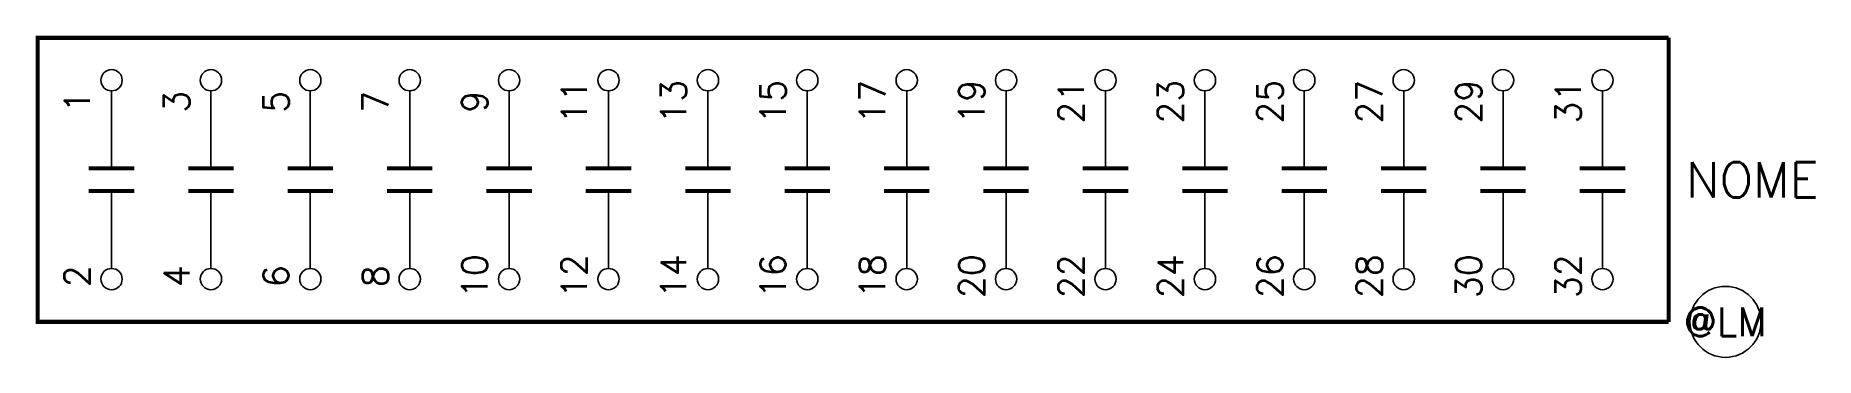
# Model space of a CAD drawing. Header units: millimetres. Extents: x -58 to 68, y -23 to 0.
import ezdxf
from ezdxf.enums import TextEntityAlignment as Align

# ---------------------------------------------------------------- set-up
doc = ezdxf.new("R2010")
doc.units = ezdxf.units.MM
doc.styles.add('ROMANS', font='romans', dxfattribs={"height": 0.2})

msp = doc.modelspace()

# ---------------------------------------------------------------- linework, layer by layer
at = {"color": 5, "const_width": 0.3}
for points in [[(57.43, -20), (-57.43, -20), (-57.43, 0), (57.43, 0)], [(57.43, -20), (57.43, 0)]]:
    msp.add_lwpolyline(points, dxfattribs=at)
for points in [[(-52.23, -3.74), (-52.23, -9.19)], [(-45.23, -3.74), (-45.23, -9.19)], [(-38.23, -3.74), (-38.23, -9.19)], [(-31.23, -3.74), (-31.23, -9.19)], [(-24.23, -3.74), (-24.23, -9.19)], [(-17.23, -3.74), (-17.23, -9.19)], [(-10.23, -3.74), (-10.23, -9.19)], [(-3.23, -3.74), (-3.23, -9.19)], [(3.77, -3.74), (3.77, -9.19)], [(10.77, -3.74), (10.77, -9.19)], [(17.77, -3.74), (17.77, -9.19)], [(24.77, -3.74), (24.77, -9.19)], [(31.77, -3.74), (31.77, -9.19)], [(38.77, -3.74), (38.77, -9.19)], [(45.77, -3.74), (45.77, -9.19)], [(52.77, -3.74), (52.77, -9.19)], [(-52.23, -16.24), (-52.23, -10.79)], [(-45.23, -16.24), (-45.23, -10.79)], [(-38.23, -16.24), (-38.23, -10.79)], [(-31.23, -16.24), (-31.23, -10.79)], [(-24.23, -16.24), (-24.23, -10.79)], [(-17.23, -16.24), (-17.23, -10.79)], [(-10.23, -16.24), (-10.23, -10.79)], [(-3.23, -16.24), (-3.23, -10.79)], [(3.77, -16.24), (3.77, -10.79)], [(10.77, -16.24), (10.77, -10.79)], [(17.77, -16.24), (17.77, -10.79)], [(24.77, -16.24), (24.77, -10.79)], [(31.77, -16.24), (31.77, -10.79)], [(38.77, -16.24), (38.77, -10.79)], [(45.77, -16.24), (45.77, -10.79)], [(52.77, -16.24), (52.77, -10.79)]]:
    msp.add_lwpolyline(points)
at = {"const_width": 0.3}
for points in [[(-50.63, -9.19), (-53.83, -9.19)], [(-43.63, -9.19), (-46.83, -9.19)], [(-36.63, -9.19), (-39.83, -9.19)], [(-29.63, -9.19), (-32.83, -9.19)], [(-22.63, -9.19), (-25.83, -9.19)], [(-15.63, -9.19), (-18.83, -9.19)], [(-8.63, -9.19), (-11.83, -9.19)], [(-1.63, -9.19), (-4.83, -9.19)], [(5.37, -9.19), (2.17, -9.19)], [(12.37, -9.19), (9.17, -9.19)], [(19.37, -9.19), (16.17, -9.19)], [(26.37, -9.19), (23.17, -9.19)], [(33.37, -9.19), (30.17, -9.19)], [(40.37, -9.19), (37.17, -9.19)], [(47.37, -9.19), (44.17, -9.19)], [(54.37, -9.19), (51.17, -9.19)], [(-50.63, -10.79), (-53.83, -10.79)], [(-43.63, -10.79), (-46.83, -10.79)], [(-36.63, -10.79), (-39.83, -10.79)], [(-29.63, -10.79), (-32.83, -10.79)], [(-22.63, -10.79), (-25.83, -10.79)], [(-15.63, -10.79), (-18.83, -10.79)], [(-8.63, -10.79), (-11.83, -10.79)], [(-1.63, -10.79), (-4.83, -10.79)], [(5.37, -10.79), (2.17, -10.79)], [(12.37, -10.79), (9.17, -10.79)], [(19.37, -10.79), (16.17, -10.79)], [(26.37, -10.79), (23.17, -10.79)], [(33.37, -10.79), (30.17, -10.79)], [(40.37, -10.79), (37.17, -10.79)], [(47.37, -10.79), (44.17, -10.79)], [(54.37, -10.79), (51.17, -10.79)]]:
    msp.add_lwpolyline(points, dxfattribs=at)
for centre, radius in [((-52.23, -2.99), 0.75), ((-45.23, -2.99), 0.75), ((-38.23, -2.99), 0.75), ((-31.23, -2.99), 0.75), ((-24.23, -2.99), 0.75), ((-17.23, -2.99), 0.75), ((-10.23, -2.99), 0.75), ((-3.23, -2.99), 0.75), ((3.77, -2.99), 0.75), ((10.77, -2.99), 0.75), ((17.77, -2.99), 0.75), ((24.77, -2.99), 0.75), ((31.77, -2.99), 0.75), ((38.77, -2.99), 0.75), ((45.77, -2.99), 0.75), ((52.77, -2.99), 0.75), ((-52.23, -16.99), 0.75), ((-45.23, -16.99), 0.75), ((-38.23, -16.99), 0.75), ((-31.23, -16.99), 0.75), ((-24.23, -16.99), 0.75), ((-17.23, -16.99), 0.75), ((-10.23, -16.99), 0.75), ((-3.23, -16.99), 0.75), ((3.77, -16.99), 0.75), ((10.77, -16.99), 0.75), ((17.77, -16.99), 0.75), ((24.77, -16.99), 0.75), ((31.77, -16.99), 0.75), ((38.77, -16.99), 0.75), ((45.77, -16.99), 0.75), ((52.77, -16.99), 0.75), ((61.43, -20), 2.5)]:
    msp.add_circle(centre, radius)

# ---------------------------------------------------------------- texts
at = {"style": 'ROMANS', "flags": 4}
for tag, text, p in [('11', '11', (-19.65, -4.5)), ('13', '13', (-12.65, -4.5)), ('15', '15', (-5.65, -4.5)), ('1', '1', (-54.65, -4.5)), ('3', '3', (-47.65, -4.5)), ('5', '5', (-40.65, -4.5)), ('7', '7', (-33.65, -4.5)), ('9', '9', (-26.65, -4.5)), ('2', '2', (-54.65, -16.79)), ('4', '4', (-47.65, -16.79)), ('6', '6', (-40.65, -16.79)), ('8', '8', (-33.65, -16.79)), ('10', '10', (-26.65, -16.79)), ('12', '12', (-19.65, -16.79)), ('14', '14', (-12.65, -16.79)), ('16', '16', (-5.65, -16.79))]:
    msp.add_attdef(tag, text=text, height=1.8, rotation=90, dxfattribs=at).set_placement(p, align=Align.MIDDLE_CENTER)
at = {"color": 7, "style": 'ROMANS', "flags": 4}
for tag, text, p in [('17', '17', (1.35, -4.5)), ('19', '19', (8.35, -4.5)), ('21', '21', (15.35, -4.5)), ('23', '23', (22.35, -4.5)), ('25', '25', (29.35, -4.5)), ('27', '27', (36.35, -4.5)), ('29', '29', (43.35, -4.5)), ('31', '31', (50.35, -4.5)), ('18', '18', (1.35, -16.79)), ('20', '20', (8.35, -16.79)), ('22', '22', (15.35, -16.79)), ('24', '24', (22.35, -16.79)), ('26', '26', (29.35, -16.79)), ('28', '28', (36.35, -16.79)), ('30', '30', (43.35, -16.79)), ('32', '32', (50.35, -16.79))]:
    msp.add_attdef(tag, text=text, height=1.8, rotation=90, dxfattribs=at).set_placement(p, align=Align.MIDDLE_CENTER)
at = {"style": 'ROMANS', "flags": 4}
msp.add_attdef('NOME', text='NOME', height=2.5, dxfattribs=at).set_placement((58.66, -10), align=Align.MIDDLE_LEFT)
at = {"color": 7, "style": 'ROMANS', "flags": 4}
msp.add_attdef('@LM', text='@LM', height=2, dxfattribs=at).set_placement((61.42, -20), align=Align.MIDDLE_CENTER)

doc.saveas('drawing.dxf')
